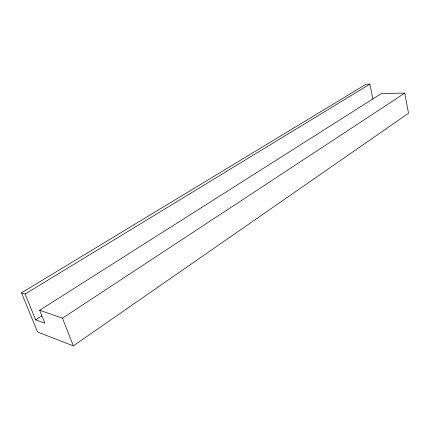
<?xml version="1.0" encoding="UTF-8"?>
<svg xmlns="http://www.w3.org/2000/svg" width="430" height="430" viewBox="0 0 430 430"><rect width="100%" height="100%" fill="white"/><g stroke="black" fill="none" stroke-linecap="round" stroke-linejoin="round"><path stroke-width="0.64" d="M73.347 345.87L408.5 113.267L404.791 93.117L381.448 93.477L39.662 310.24L44.903 323.231L35.631 319.823L25.112 294.029L21.5 292.841L37.539 332.014L73.347 345.87L62.468 318.178L39.662 310.24M62.468 318.178L404.791 93.117M35.631 319.823L41.85 315.835M25.112 294.029L369.891 84.13L372.896 99.126M21.5 292.841L366.081 84.226L369.891 84.13"/></g></svg>
